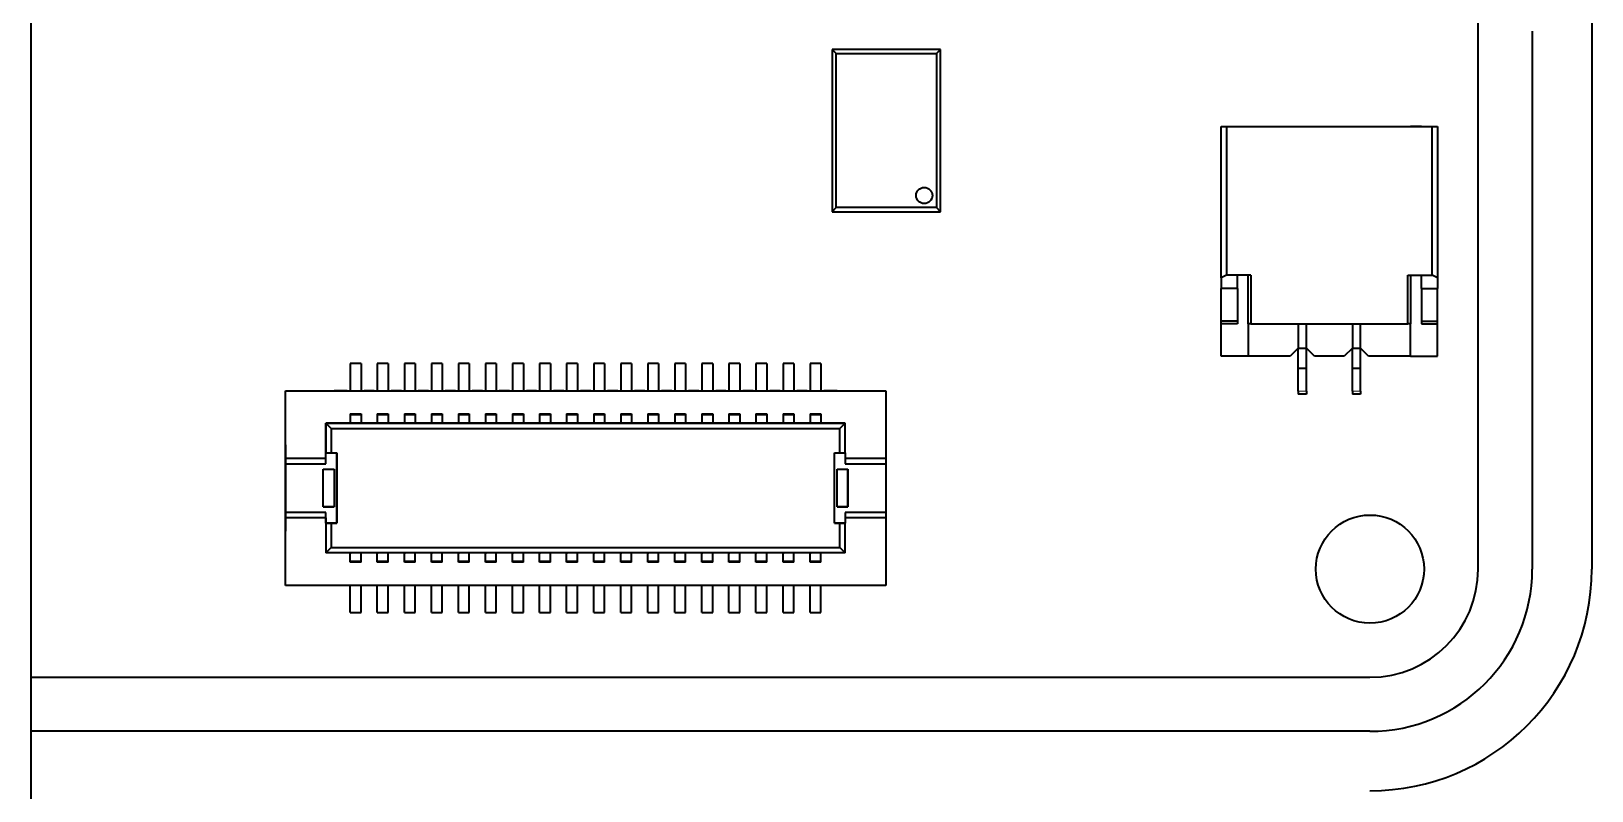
# Model space of a CAD drawing. Extents: x 415 to 970, y 249 to 591.
# Drawn here: x 905.25 to 934.1, y 401.9 to 415.95 of the extents above; entities that cross this region are included whole.
import ezdxf

# ---------------------------------------------------------------- set-up
doc = ezdxf.new("R2010")
doc.units = 0

msp = doc.modelspace()

# ---------------------------------------------------------------- linework, layer by layer
at = {"color": 7, "lineweight": 35}
for p, q in [((905.252, 401.2), (905.252, 439.8)), ((934.1, 435), (934.1, 406)), ((932, 406), (932, 426.1)), ((905.252, 404), (930, 404)), ((930, 403), (905.252, 403))]:
    msp.add_line(p, q, dxfattribs=at)
at = {"color": 7, "lineweight": 35, "ltscale": 0.248709}
msp.add_line((933, 415.948), (933, 406), dxfattribs=at)
at = {"color": 7, "lineweight": 35, "ltscale": 0.075}
for p, q in [((920.06, 415.61), (920.06, 412.61)), ((922.06, 412.61), (922.06, 415.61))]:
    msp.add_line(p, q, dxfattribs=at)
at = {"color": 7, "lineweight": 35, "ltscale": 0.05}
for p, q in [((922.06, 415.61), (920.06, 415.61)), ((920.06, 412.61), (922.06, 412.61))]:
    msp.add_line(p, q, dxfattribs=at)
at = {"color": 7, "lineweight": 35, "ltscale": 0.002652}
for p, q in [((920.135, 415.535), (920.06, 415.61)), ((922.06, 415.61), (921.985, 415.535)), ((920.06, 412.61), (920.135, 412.685)), ((922.06, 412.61), (921.985, 412.685))]:
    msp.add_line(p, q, dxfattribs=at)
at = {"color": 7, "lineweight": 35, "ltscale": 0.07125}
for p, q in [((920.135, 412.685), (920.135, 415.535)), ((921.985, 415.535), (921.985, 412.685))]:
    msp.add_line(p, q, dxfattribs=at)
at = {"color": 7, "lineweight": 35, "ltscale": 0.046249}
for p, q in [((920.135, 415.535), (921.985, 415.535)), ((921.985, 412.685), (920.135, 412.685))]:
    msp.add_line(p, q, dxfattribs=at)
at = {"color": 7, "lineweight": 35, "ltscale": 0.07}
for p, q in [((927.25, 411.388), (927.25, 414.188)), ((931.25, 414.188), (931.25, 411.388))]:
    msp.add_line(p, q, dxfattribs=at)
at = {"color": 7, "lineweight": 35, "ltscale": 0.002499}
for p, q in [((927.25, 414.188), (927.35, 414.188)), ((931.15, 414.188), (931.25, 414.188)), ((909.95, 407.95), (909.95, 408.05)), ((909.95, 407.95), (909.95, 408.05)), ((910.7, 408.15), (910.8, 408.15)), ((910.7, 408.15), (910.8, 408.15)), ((910.7, 407.95), (910.7, 408.05)), ((920.2, 408.15), (920.3, 408.15)), ((920.2, 408.15), (920.3, 408.15)), ((921.05, 408.05), (921.05, 407.95)), ((921.05, 408.05), (921.05, 407.95)), ((909.95, 406.95), (909.95, 407.05)), ((909.95, 406.95), (909.95, 407.05)), ((910.7, 406.95), (910.7, 407.05)), ((921.05, 407.05), (921.05, 406.95)), ((921.05, 407.05), (921.05, 406.95)), ((910.8, 406.85), (910.7, 406.85)), ((910.8, 406.85), (910.7, 406.85)), ((920.3, 406.85), (920.2, 406.85)), ((920.3, 406.85), (920.2, 406.85))]:
    msp.add_line(p, q, dxfattribs=at)
at = {"color": 7, "lineweight": 35, "ltscale": 0.095001}
msp.add_line((927.35, 414.188), (931.15, 414.188), dxfattribs=at)
at = {"color": 7, "lineweight": 35, "ltscale": 0.06875}
for p, q in [((927.35, 414.188), (927.35, 411.438)), ((931.15, 411.438), (931.15, 414.188))]:
    msp.add_line(p, q, dxfattribs=at)
at = {"color": 7, "lineweight": 35, "ltscale": 0.005}
for p, q in [((927.55, 414.188), (927.75, 414.188)), ((930.95, 414.188), (930.75, 414.188)), ((927.25, 411.388), (927.25, 411.188)), ((927.55, 411.438), (927.35, 411.438)), ((930.95, 411.438), (931.15, 411.438)), ((931.25, 411.388), (931.25, 411.188)), ((910.7, 407.95), (910.7, 408.15)), ((910.7, 407.95), (910.7, 408.15)), ((920.3, 408.15), (920.3, 407.95)), ((920.3, 408.15), (920.3, 407.95)), ((910.7, 406.85), (910.7, 407.05)), ((910.7, 406.85), (910.7, 407.05)), ((920.3, 407.05), (920.3, 406.85)), ((920.3, 407.05), (920.3, 406.85)), ((910.7, 406.85), (910.9, 406.85)), ((920.1, 406.85), (920.3, 406.85))]:
    msp.add_line(p, q, dxfattribs=at)
at = {"color": 7, "lineweight": 35, "ltscale": 0.002794}
for p, q in [((927.35, 411.438), (927.25, 411.388)), ((931.25, 411.388), (931.15, 411.438))]:
    msp.add_line(p, q, dxfattribs=at)
at = {"color": 7, "lineweight": 35, "ltscale": 0.00625}
for p, q in [((927.8, 411.438), (927.55, 411.438)), ((927.55, 411.188), (927.55, 411.438)), ((930.7, 411.438), (930.95, 411.438)), ((930.95, 411.188), (930.95, 411.438))]:
    msp.add_line(p, q, dxfattribs=at)
at = {"color": 7, "lineweight": 35, "ltscale": 0.0225}
for p, q in [((927.75, 410.538), (927.75, 411.438)), ((927.8, 411.438), (927.8, 410.538)), ((930.7, 410.538), (930.7, 411.438)), ((930.75, 411.438), (930.75, 410.538))]:
    msp.add_line(p, q, dxfattribs=at)
at = {"color": 7, "lineweight": 35, "ltscale": 0.015}
for p, q in [((927.25, 410.588), (927.25, 411.188)), ((927.55, 411.188), (927.55, 410.588)), ((930.95, 411.188), (930.95, 410.588)), ((931.25, 410.588), (931.25, 411.188)), ((927.25, 409.938), (927.25, 410.538)), ((927.75, 410.538), (927.75, 409.938)), ((930.75, 409.938), (930.75, 410.538)), ((931.25, 409.938), (931.25, 410.538))]:
    msp.add_line(p, q, dxfattribs=at)
at = {"color": 7, "lineweight": 35, "ltscale": 0.0075}
for p, q in [((927.55, 411.188), (927.25, 411.188)), ((930.95, 411.188), (931.25, 411.188)), ((927.55, 410.588), (927.25, 410.588)), ((927.55, 410.538), (927.25, 410.538)), ((930.95, 410.588), (931.25, 410.588)), ((930.95, 410.538), (931.25, 410.538)), ((909.95, 405.7), (909.95, 406))]:
    msp.add_line(p, q, dxfattribs=at)
at = {"color": 7, "lineweight": 35, "ltscale": 0.00125}
for p, q in [((927.25, 410.538), (927.25, 410.588)), ((927.55, 410.588), (927.55, 410.538)), ((927.8, 410.538), (927.75, 410.538)), ((930.75, 410.538), (930.7, 410.538)), ((930.95, 410.588), (930.95, 410.538)), ((931.25, 410.538), (931.25, 410.588)), ((911.15, 409.8), (911.15, 409.75)), ((911.65, 409.8), (911.65, 409.75)), ((912.15, 409.8), (912.15, 409.75)), ((912.65, 409.8), (912.65, 409.75)), ((913.15, 409.8), (913.15, 409.75)), ((913.65, 409.8), (913.65, 409.75)), ((914.15, 409.8), (914.15, 409.75)), ((914.65, 409.8), (914.65, 409.75)), ((915.15, 409.8), (915.15, 409.75)), ((915.65, 409.8), (915.65, 409.75)), ((916.15, 409.8), (916.15, 409.75)), ((916.65, 409.8), (916.65, 409.75)), ((917.15, 409.8), (917.15, 409.75)), ((917.65, 409.8), (917.65, 409.75)), ((918.15, 409.8), (918.15, 409.75)), ((918.65, 409.8), (918.65, 409.75)), ((919.15, 409.8), (919.15, 409.75)), ((919.65, 409.8), (919.65, 409.75)), ((928.675, 409.288), (928.675, 409.238)), ((928.825, 409.288), (928.825, 409.238)), ((929.675, 409.288), (929.675, 409.238)), ((929.825, 409.288), (929.825, 409.238)), ((911.15, 405.2), (911.15, 405.25)), ((911.65, 405.2), (911.65, 405.25)), ((912.15, 405.2), (912.15, 405.25)), ((912.65, 405.2), (912.65, 405.25)), ((913.15, 405.2), (913.15, 405.25)), ((913.65, 405.2), (913.65, 405.25)), ((914.15, 405.2), (914.15, 405.25)), ((914.65, 405.2), (914.65, 405.25)), ((915.15, 405.2), (915.15, 405.25)), ((915.65, 405.2), (915.65, 405.25)), ((916.15, 405.2), (916.15, 405.25)), ((916.65, 405.2), (916.65, 405.25)), ((917.15, 405.2), (917.15, 405.25)), ((917.65, 405.2), (917.65, 405.25)), ((918.15, 405.2), (918.15, 405.25)), ((918.65, 405.2), (918.65, 405.25)), ((919.15, 405.2), (919.15, 405.25)), ((919.65, 405.2), (919.65, 405.25))]:
    msp.add_line(p, q, dxfattribs=at)
at = {"color": 7, "lineweight": 35, "ltscale": 0.072501}
msp.add_line((927.8, 410.538), (930.7, 410.538), dxfattribs=at)
at = {"color": 7, "lineweight": 35, "ltscale": 0.01125}
for p, q in [((928.675, 410.538), (928.675, 410.088)), ((928.675, 410.538), (928.675, 410.088)), ((928.825, 410.088), (928.825, 410.538)), ((928.825, 410.088), (928.825, 410.538)), ((929.675, 410.538), (929.675, 410.088)), ((929.675, 410.538), (929.675, 410.088)), ((929.825, 410.088), (929.825, 410.538)), ((929.825, 410.088), (929.825, 410.538)), ((911.15, 409.75), (911.15, 409.3)), ((911.65, 409.75), (911.65, 409.3)), ((912.15, 409.75), (912.15, 409.3)), ((912.65, 409.75), (912.65, 409.3)), ((913.15, 409.75), (913.15, 409.3)), ((913.65, 409.75), (913.65, 409.3)), ((914.15, 409.75), (914.15, 409.3)), ((914.65, 409.75), (914.65, 409.3)), ((915.15, 409.75), (915.15, 409.3)), ((915.65, 409.75), (915.65, 409.3)), ((916.15, 409.75), (916.15, 409.3)), ((916.65, 409.75), (916.65, 409.3)), ((917.15, 409.75), (917.15, 409.3)), ((917.65, 409.75), (917.65, 409.3)), ((918.15, 409.75), (918.15, 409.3)), ((918.65, 409.75), (918.65, 409.3)), ((919.15, 409.75), (919.15, 409.3)), ((919.65, 409.75), (919.65, 409.3)), ((910.7, 408.7), (911.15, 408.7)), ((910.8, 408.6), (910.8, 408.15)), ((910.8, 408.6), (910.8, 408.15)), ((919.85, 408.7), (920.3, 408.7)), ((920.2, 408.15), (920.2, 408.6)), ((920.2, 408.15), (920.2, 408.6)), ((910.8, 406.85), (910.8, 406.4)), ((910.8, 406.85), (910.8, 406.4)), ((920.2, 406.4), (920.2, 406.85)), ((920.2, 406.4), (920.2, 406.85)), ((911.15, 405.25), (911.15, 405.7)), ((911.65, 405.25), (911.65, 405.7)), ((912.15, 405.25), (912.15, 405.7)), ((912.65, 405.25), (912.65, 405.7)), ((913.15, 405.25), (913.15, 405.7)), ((913.65, 405.25), (913.65, 405.7)), ((914.15, 405.25), (914.15, 405.7)), ((914.65, 405.25), (914.65, 405.7)), ((915.15, 405.25), (915.15, 405.7)), ((915.65, 405.25), (915.65, 405.7)), ((916.15, 405.25), (916.15, 405.7)), ((916.65, 405.25), (916.65, 405.7)), ((917.15, 405.25), (917.15, 405.7)), ((917.65, 405.25), (917.65, 405.7)), ((918.15, 405.25), (918.15, 405.7)), ((918.65, 405.25), (918.65, 405.7)), ((919.15, 405.25), (919.15, 405.7)), ((919.65, 405.25), (919.65, 405.7))]:
    msp.add_line(p, q, dxfattribs=at)
at = {"color": 7, "lineweight": 35, "ltscale": 0.0125}
for p, q in [((927.75, 409.938), (927.25, 409.938)), ((930.75, 409.938), (931.25, 409.938)), ((911.15, 409.8), (911.15, 409.3)), ((911.15, 409.8), (911.15, 409.3)), ((911.35, 409.8), (911.35, 409.3)), ((911.35, 409.8), (911.35, 409.3)), ((911.65, 409.8), (911.65, 409.3)), ((911.65, 409.8), (911.65, 409.3)), ((911.85, 409.8), (911.85, 409.3)), ((911.85, 409.8), (911.85, 409.3)), ((912.15, 409.8), (912.15, 409.3)), ((912.15, 409.8), (912.15, 409.3)), ((912.35, 409.8), (912.35, 409.3)), ((912.35, 409.8), (912.35, 409.3)), ((912.65, 409.8), (912.65, 409.3)), ((912.65, 409.8), (912.65, 409.3)), ((912.85, 409.8), (912.85, 409.3)), ((912.85, 409.8), (912.85, 409.3)), ((913.15, 409.8), (913.15, 409.3)), ((913.15, 409.8), (913.15, 409.3)), ((913.35, 409.8), (913.35, 409.3)), ((913.35, 409.8), (913.35, 409.3)), ((913.65, 409.8), (913.65, 409.3)), ((913.65, 409.8), (913.65, 409.3)), ((913.85, 409.8), (913.85, 409.3)), ((913.85, 409.8), (913.85, 409.3)), ((914.15, 409.8), (914.15, 409.3)), ((914.15, 409.8), (914.15, 409.3)), ((914.35, 409.8), (914.35, 409.3)), ((914.35, 409.8), (914.35, 409.3)), ((914.65, 409.8), (914.65, 409.3)), ((914.65, 409.8), (914.65, 409.3)), ((914.85, 409.8), (914.85, 409.3)), ((914.85, 409.8), (914.85, 409.3)), ((915.15, 409.8), (915.15, 409.3)), ((915.15, 409.8), (915.15, 409.3)), ((915.35, 409.8), (915.35, 409.3)), ((915.35, 409.8), (915.35, 409.3)), ((915.65, 409.8), (915.65, 409.3)), ((915.65, 409.8), (915.65, 409.3)), ((915.85, 409.8), (915.85, 409.3)), ((915.85, 409.8), (915.85, 409.3)), ((916.15, 409.8), (916.15, 409.3)), ((916.15, 409.8), (916.15, 409.3)), ((916.35, 409.8), (916.35, 409.3)), ((916.35, 409.8), (916.35, 409.3)), ((916.65, 409.8), (916.65, 409.3)), ((916.65, 409.8), (916.65, 409.3)), ((916.85, 409.8), (916.85, 409.3)), ((916.85, 409.8), (916.85, 409.3)), ((917.15, 409.8), (917.15, 409.3)), ((917.15, 409.8), (917.15, 409.3)), ((917.35, 409.8), (917.35, 409.3)), ((917.35, 409.8), (917.35, 409.3)), ((917.65, 409.8), (917.65, 409.3)), ((917.65, 409.8), (917.65, 409.3)), ((917.85, 409.8), (917.85, 409.3)), ((917.85, 409.8), (917.85, 409.3)), ((918.15, 409.8), (918.15, 409.3)), ((918.15, 409.8), (918.15, 409.3)), ((918.35, 409.8), (918.35, 409.3)), ((918.35, 409.8), (918.35, 409.3)), ((918.65, 409.8), (918.65, 409.3)), ((918.65, 409.8), (918.65, 409.3)), ((918.85, 409.8), (918.85, 409.3)), ((918.85, 409.8), (918.85, 409.3)), ((919.15, 409.8), (919.15, 409.3)), ((919.15, 409.8), (919.15, 409.3)), ((919.35, 409.8), (919.35, 409.3)), ((919.35, 409.8), (919.35, 409.3)), ((919.65, 409.8), (919.65, 409.3)), ((919.65, 409.8), (919.65, 409.3)), ((919.85, 409.8), (919.85, 409.3)), ((919.85, 409.8), (919.85, 409.3)), ((911.15, 405.2), (911.15, 405.7)), ((911.15, 405.2), (911.15, 405.7)), ((911.35, 405.2), (911.35, 405.7)), ((911.35, 405.2), (911.35, 405.7)), ((911.65, 405.2), (911.65, 405.7)), ((911.65, 405.2), (911.65, 405.7)), ((911.85, 405.2), (911.85, 405.7)), ((911.85, 405.2), (911.85, 405.7)), ((912.15, 405.2), (912.15, 405.7)), ((912.15, 405.2), (912.15, 405.7)), ((912.35, 405.2), (912.35, 405.7)), ((912.35, 405.2), (912.35, 405.7)), ((912.65, 405.2), (912.65, 405.7)), ((912.65, 405.2), (912.65, 405.7)), ((912.85, 405.2), (912.85, 405.7)), ((912.85, 405.2), (912.85, 405.7)), ((913.15, 405.2), (913.15, 405.7)), ((913.15, 405.2), (913.15, 405.7)), ((913.35, 405.2), (913.35, 405.7)), ((913.35, 405.2), (913.35, 405.7)), ((913.65, 405.2), (913.65, 405.7)), ((913.65, 405.2), (913.65, 405.7)), ((913.85, 405.2), (913.85, 405.7)), ((913.85, 405.2), (913.85, 405.7)), ((914.15, 405.2), (914.15, 405.7)), ((914.15, 405.2), (914.15, 405.7)), ((914.35, 405.2), (914.35, 405.7)), ((914.35, 405.2), (914.35, 405.7)), ((914.65, 405.2), (914.65, 405.7)), ((914.65, 405.2), (914.65, 405.7)), ((914.85, 405.2), (914.85, 405.7)), ((914.85, 405.2), (914.85, 405.7)), ((915.15, 405.2), (915.15, 405.7)), ((915.15, 405.2), (915.15, 405.7)), ((915.35, 405.2), (915.35, 405.7)), ((915.35, 405.2), (915.35, 405.7)), ((915.65, 405.2), (915.65, 405.7)), ((915.65, 405.2), (915.65, 405.7)), ((915.85, 405.2), (915.85, 405.7)), ((915.85, 405.2), (915.85, 405.7)), ((916.15, 405.2), (916.15, 405.7)), ((916.15, 405.2), (916.15, 405.7)), ((916.35, 405.2), (916.35, 405.7)), ((916.35, 405.2), (916.35, 405.7)), ((916.65, 405.2), (916.65, 405.7)), ((916.65, 405.2), (916.65, 405.7)), ((916.85, 405.2), (916.85, 405.7)), ((916.85, 405.2), (916.85, 405.7)), ((917.15, 405.2), (917.15, 405.7)), ((917.15, 405.2), (917.15, 405.7)), ((917.35, 405.2), (917.35, 405.7)), ((917.35, 405.2), (917.35, 405.7)), ((917.65, 405.2), (917.65, 405.7)), ((917.65, 405.2), (917.65, 405.7)), ((917.85, 405.2), (917.85, 405.7)), ((917.85, 405.2), (917.85, 405.7)), ((918.15, 405.2), (918.15, 405.7)), ((918.15, 405.2), (918.15, 405.7)), ((918.35, 405.2), (918.35, 405.7)), ((918.35, 405.2), (918.35, 405.7)), ((918.65, 405.2), (918.65, 405.7)), ((918.65, 405.2), (918.65, 405.7)), ((918.85, 405.2), (918.85, 405.7)), ((918.85, 405.2), (918.85, 405.7)), ((919.15, 405.2), (919.15, 405.7)), ((919.15, 405.2), (919.15, 405.7)), ((919.35, 405.2), (919.35, 405.7)), ((919.35, 405.2), (919.35, 405.7)), ((919.65, 405.2), (919.65, 405.7)), ((919.65, 405.2), (919.65, 405.7)), ((919.85, 405.2), (919.85, 405.7)), ((919.85, 405.2), (919.85, 405.7))]:
    msp.add_line(p, q, dxfattribs=at)
at = {"color": 7, "lineweight": 35, "ltscale": 0.019376}
for p, q in [((928.525, 409.938), (927.75, 409.938)), ((930.75, 409.938), (929.975, 409.938))]:
    msp.add_line(p, q, dxfattribs=at)
at = {"color": 7, "lineweight": 35, "ltscale": 0.005303}
for p, q in [((928.675, 410.088), (928.525, 409.938)), ((928.975, 409.938), (928.825, 410.088)), ((929.675, 410.088), (929.525, 409.938)), ((929.975, 409.938), (929.825, 410.088))]:
    msp.add_line(p, q, dxfattribs=at)
at = {"color": 7, "lineweight": 35, "ltscale": 0.009357}
for p, q in [((928.675, 409.713), (928.675, 410.088)), ((928.825, 409.713), (928.825, 410.088)), ((929.675, 409.713), (929.675, 410.088)), ((929.825, 409.713), (929.825, 410.088))]:
    msp.add_line(p, q, dxfattribs=at)
at = {"color": 7, "lineweight": 35, "ltscale": 0.003751}
for p, q in [((928.675, 410.088), (928.825, 410.088)), ((929.675, 410.088), (929.825, 410.088)), ((928.825, 409.713), (928.675, 409.713)), ((929.825, 409.713), (929.675, 409.713)), ((928.825, 409.238), (928.675, 409.238)), ((929.825, 409.238), (929.675, 409.238))]:
    msp.add_line(p, q, dxfattribs=at)
at = {"color": 7, "lineweight": 35, "ltscale": 0.013751}
msp.add_line((929.525, 409.938), (928.975, 409.938), dxfattribs=at)
at = {"color": 7, "lineweight": 35, "ltscale": 0.004999}
for p, q in [((911.35, 409.8), (911.15, 409.8)), ((911.35, 409.8), (911.15, 409.8)), ((911.35, 409.8), (911.15, 409.8)), ((911.85, 409.8), (911.65, 409.8)), ((911.85, 409.8), (911.65, 409.8)), ((911.85, 409.8), (911.65, 409.8)), ((912.35, 409.8), (912.15, 409.8)), ((912.35, 409.8), (912.15, 409.8)), ((912.35, 409.8), (912.15, 409.8)), ((912.85, 409.8), (912.65, 409.8)), ((912.85, 409.8), (912.65, 409.8)), ((912.85, 409.8), (912.65, 409.8)), ((913.35, 409.8), (913.15, 409.8)), ((913.35, 409.8), (913.15, 409.8)), ((913.35, 409.8), (913.15, 409.8)), ((913.85, 409.8), (913.65, 409.8)), ((913.85, 409.8), (913.65, 409.8)), ((913.85, 409.8), (913.65, 409.8)), ((914.35, 409.8), (914.15, 409.8)), ((914.35, 409.8), (914.15, 409.8)), ((914.35, 409.8), (914.15, 409.8)), ((914.85, 409.8), (914.65, 409.8)), ((914.85, 409.8), (914.65, 409.8)), ((914.85, 409.8), (914.65, 409.8)), ((915.35, 409.8), (915.15, 409.8)), ((915.35, 409.8), (915.15, 409.8)), ((915.35, 409.8), (915.15, 409.8)), ((915.85, 409.8), (915.65, 409.8)), ((915.85, 409.8), (915.65, 409.8)), ((915.85, 409.8), (915.65, 409.8)), ((916.35, 409.8), (916.15, 409.8)), ((916.35, 409.8), (916.15, 409.8)), ((916.35, 409.8), (916.15, 409.8)), ((916.85, 409.8), (916.65, 409.8)), ((916.85, 409.8), (916.65, 409.8)), ((916.85, 409.8), (916.65, 409.8)), ((917.35, 409.8), (917.15, 409.8)), ((917.35, 409.8), (917.15, 409.8)), ((917.35, 409.8), (917.15, 409.8)), ((917.85, 409.8), (917.65, 409.8)), ((917.85, 409.8), (917.65, 409.8)), ((917.85, 409.8), (917.65, 409.8)), ((918.35, 409.8), (918.15, 409.8)), ((918.35, 409.8), (918.15, 409.8)), ((918.35, 409.8), (918.15, 409.8)), ((918.85, 409.8), (918.65, 409.8)), ((918.85, 409.8), (918.65, 409.8)), ((918.85, 409.8), (918.65, 409.8)), ((919.35, 409.8), (919.15, 409.8)), ((919.35, 409.8), (919.15, 409.8)), ((919.35, 409.8), (919.15, 409.8)), ((919.85, 409.8), (919.65, 409.8)), ((919.85, 409.8), (919.65, 409.8)), ((919.85, 409.8), (919.65, 409.8)), ((911.15, 409.3), (911.35, 409.3)), ((911.65, 409.3), (911.85, 409.3)), ((912.15, 409.3), (912.35, 409.3)), ((912.65, 409.3), (912.85, 409.3)), ((913.15, 409.3), (913.35, 409.3)), ((913.65, 409.3), (913.85, 409.3)), ((914.15, 409.3), (914.35, 409.3)), ((914.65, 409.3), (914.85, 409.3)), ((915.15, 409.3), (915.35, 409.3)), ((915.65, 409.3), (915.85, 409.3)), ((916.15, 409.3), (916.35, 409.3)), ((916.65, 409.3), (916.85, 409.3)), ((917.15, 409.3), (917.35, 409.3)), ((917.65, 409.3), (917.85, 409.3)), ((918.15, 409.3), (918.35, 409.3)), ((918.65, 409.3), (918.85, 409.3)), ((919.15, 409.3), (919.35, 409.3)), ((919.65, 409.3), (919.85, 409.3)), ((911.15, 408.87), (911.35, 408.87)), ((911.35, 408.851), (911.15, 408.851)), ((911.35, 408.851), (911.15, 408.851)), ((911.65, 408.87), (911.85, 408.87)), ((911.85, 408.851), (911.65, 408.851)), ((911.85, 408.851), (911.65, 408.851)), ((912.15, 408.87), (912.35, 408.87)), ((912.35, 408.851), (912.15, 408.851)), ((912.35, 408.851), (912.15, 408.851)), ((912.65, 408.87), (912.85, 408.87)), ((912.85, 408.851), (912.65, 408.851)), ((912.85, 408.851), (912.65, 408.851)), ((913.15, 408.87), (913.35, 408.87)), ((913.35, 408.851), (913.15, 408.851)), ((913.35, 408.851), (913.15, 408.851)), ((913.65, 408.87), (913.85, 408.87)), ((913.85, 408.851), (913.65, 408.851)), ((913.85, 408.851), (913.65, 408.851)), ((914.15, 408.87), (914.35, 408.87)), ((914.35, 408.851), (914.15, 408.851)), ((914.35, 408.851), (914.15, 408.851)), ((914.65, 408.87), (914.85, 408.87)), ((914.85, 408.851), (914.65, 408.851)), ((914.85, 408.851), (914.65, 408.851)), ((915.15, 408.87), (915.35, 408.87)), ((915.35, 408.851), (915.15, 408.851)), ((915.35, 408.851), (915.15, 408.851)), ((915.65, 408.87), (915.85, 408.87)), ((915.85, 408.851), (915.65, 408.851)), ((915.85, 408.851), (915.65, 408.851)), ((916.15, 408.87), (916.35, 408.87)), ((916.35, 408.851), (916.15, 408.851)), ((916.35, 408.851), (916.15, 408.851)), ((916.65, 408.87), (916.85, 408.87)), ((916.85, 408.851), (916.65, 408.851)), ((916.85, 408.851), (916.65, 408.851)), ((917.15, 408.87), (917.35, 408.87)), ((917.35, 408.851), (917.15, 408.851)), ((917.35, 408.851), (917.15, 408.851)), ((917.65, 408.87), (917.85, 408.87)), ((917.85, 408.851), (917.65, 408.851)), ((917.85, 408.851), (917.65, 408.851)), ((918.15, 408.87), (918.35, 408.87)), ((918.35, 408.851), (918.15, 408.851)), ((918.35, 408.851), (918.15, 408.851)), ((918.65, 408.87), (918.85, 408.87)), ((918.85, 408.851), (918.65, 408.851)), ((918.85, 408.851), (918.65, 408.851)), ((919.15, 408.87), (919.35, 408.87)), ((919.35, 408.851), (919.15, 408.851)), ((919.35, 408.851), (919.15, 408.851)), ((919.65, 408.87), (919.85, 408.87)), ((919.85, 408.851), (919.65, 408.851)), ((919.85, 408.851), (919.65, 408.851)), ((911.15, 408.7), (911.35, 408.7)), ((911.65, 408.7), (911.85, 408.7)), ((912.15, 408.7), (912.35, 408.7)), ((912.65, 408.7), (912.85, 408.7)), ((913.15, 408.7), (913.35, 408.7)), ((913.65, 408.7), (913.85, 408.7)), ((914.15, 408.7), (914.35, 408.7)), ((914.65, 408.7), (914.85, 408.7)), ((915.15, 408.7), (915.35, 408.7)), ((915.65, 408.7), (915.85, 408.7)), ((916.15, 408.7), (916.35, 408.7)), ((916.65, 408.7), (916.85, 408.7)), ((917.15, 408.7), (917.35, 408.7)), ((917.65, 408.7), (917.85, 408.7)), ((918.15, 408.7), (918.35, 408.7)), ((918.65, 408.7), (918.85, 408.7)), ((919.15, 408.7), (919.35, 408.7)), ((919.65, 408.7), (919.85, 408.7)), ((910.65, 407.85), (910.85, 407.85)), ((910.65, 407.85), (910.85, 407.85)), ((920.15, 407.85), (920.35, 407.85)), ((920.15, 407.85), (920.35, 407.85)), ((910.85, 407.15), (910.65, 407.15)), ((910.65, 407.15), (910.85, 407.15)), ((910.85, 407.15), (910.65, 407.15)), ((920.15, 407.15), (920.35, 407.15)), ((920.35, 407.15), (920.15, 407.15)), ((920.35, 407.15), (920.15, 407.15)), ((911.15, 406.149), (911.35, 406.149)), ((911.15, 406.149), (911.35, 406.149)), ((911.35, 406.13), (911.15, 406.13)), ((911.65, 406.149), (911.85, 406.149)), ((911.65, 406.149), (911.85, 406.149)), ((911.85, 406.13), (911.65, 406.13)), ((912.15, 406.149), (912.35, 406.149)), ((912.15, 406.149), (912.35, 406.149)), ((912.35, 406.13), (912.15, 406.13)), ((912.65, 406.149), (912.85, 406.149)), ((912.65, 406.149), (912.85, 406.149)), ((912.85, 406.13), (912.65, 406.13)), ((913.15, 406.149), (913.35, 406.149)), ((913.15, 406.149), (913.35, 406.149)), ((913.35, 406.13), (913.15, 406.13)), ((913.65, 406.149), (913.85, 406.149)), ((913.65, 406.149), (913.85, 406.149)), ((913.85, 406.13), (913.65, 406.13)), ((914.15, 406.149), (914.35, 406.149)), ((914.15, 406.149), (914.35, 406.149)), ((914.35, 406.13), (914.15, 406.13)), ((914.65, 406.149), (914.85, 406.149)), ((914.65, 406.149), (914.85, 406.149)), ((914.85, 406.13), (914.65, 406.13)), ((915.15, 406.149), (915.35, 406.149)), ((915.15, 406.149), (915.35, 406.149)), ((915.35, 406.13), (915.15, 406.13)), ((915.65, 406.149), (915.85, 406.149)), ((915.65, 406.149), (915.85, 406.149)), ((915.85, 406.13), (915.65, 406.13)), ((916.15, 406.149), (916.35, 406.149)), ((916.15, 406.149), (916.35, 406.149)), ((916.35, 406.13), (916.15, 406.13)), ((916.65, 406.149), (916.85, 406.149)), ((916.65, 406.149), (916.85, 406.149)), ((916.85, 406.13), (916.65, 406.13)), ((917.15, 406.149), (917.35, 406.149)), ((917.15, 406.149), (917.35, 406.149)), ((917.35, 406.13), (917.15, 406.13)), ((917.65, 406.149), (917.85, 406.149)), ((917.65, 406.149), (917.85, 406.149)), ((917.85, 406.13), (917.65, 406.13)), ((918.15, 406.149), (918.35, 406.149)), ((918.15, 406.149), (918.35, 406.149)), ((918.35, 406.13), (918.15, 406.13)), ((918.65, 406.149), (918.85, 406.149)), ((918.65, 406.149), (918.85, 406.149)), ((918.85, 406.13), (918.65, 406.13)), ((919.15, 406.149), (919.35, 406.149)), ((919.15, 406.149), (919.35, 406.149)), ((919.35, 406.13), (919.15, 406.13)), ((919.65, 406.149), (919.85, 406.149)), ((919.65, 406.149), (919.85, 406.149)), ((919.85, 406.13), (919.65, 406.13)), ((911.15, 405.2), (911.35, 405.2)), ((911.15, 405.2), (911.35, 405.2)), ((911.65, 405.2), (911.85, 405.2)), ((911.65, 405.2), (911.85, 405.2)), ((912.15, 405.2), (912.35, 405.2)), ((912.15, 405.2), (912.35, 405.2)), ((912.65, 405.2), (912.85, 405.2)), ((912.65, 405.2), (912.85, 405.2)), ((913.15, 405.2), (913.35, 405.2)), ((913.15, 405.2), (913.35, 405.2)), ((913.65, 405.2), (913.85, 405.2)), ((913.65, 405.2), (913.85, 405.2)), ((914.15, 405.2), (914.35, 405.2)), ((914.15, 405.2), (914.35, 405.2)), ((914.65, 405.2), (914.85, 405.2)), ((914.65, 405.2), (914.85, 405.2)), ((915.15, 405.2), (915.35, 405.2)), ((915.15, 405.2), (915.35, 405.2)), ((915.65, 405.2), (915.85, 405.2)), ((915.65, 405.2), (915.85, 405.2)), ((916.15, 405.2), (916.35, 405.2)), ((916.15, 405.2), (916.35, 405.2)), ((916.65, 405.2), (916.85, 405.2)), ((916.65, 405.2), (916.85, 405.2)), ((917.15, 405.2), (917.35, 405.2)), ((917.15, 405.2), (917.35, 405.2)), ((917.65, 405.2), (917.85, 405.2)), ((917.65, 405.2), (917.85, 405.2)), ((918.15, 405.2), (918.35, 405.2)), ((918.15, 405.2), (918.35, 405.2)), ((918.65, 405.2), (918.85, 405.2)), ((918.65, 405.2), (918.85, 405.2)), ((919.15, 405.2), (919.35, 405.2)), ((919.15, 405.2), (919.35, 405.2)), ((919.65, 405.2), (919.85, 405.2)), ((919.65, 405.2), (919.85, 405.2))]:
    msp.add_line(p, q, dxfattribs=at)
at = {"color": 7, "lineweight": 35, "ltscale": 0.010643}
for p, q in [((928.675, 409.288), (928.675, 409.713)), ((928.825, 409.288), (928.825, 409.713)), ((929.675, 409.288), (929.675, 409.713)), ((929.825, 409.288), (929.825, 409.713))]:
    msp.add_line(p, q, dxfattribs=at)
at = {"color": 7, "lineweight": 35, "ltscale": 0.03125}
for p, q in [((909.95, 408.05), (909.95, 409.3)), ((909.95, 408.05), (909.95, 409.3)), ((921.05, 409.3), (921.05, 408.05)), ((921.05, 409.3), (921.05, 408.05)), ((909.95, 405.7), (909.95, 406.95)), ((909.95, 405.7), (909.95, 406.95)), ((921.05, 406.95), (921.05, 405.7)), ((921.05, 406.95), (921.05, 405.7))]:
    msp.add_line(p, q, dxfattribs=at)
at = {"color": 7, "lineweight": 35, "ltscale": 0.277499}
for p, q in [((909.95, 409.3), (921.05, 409.3)), ((909.95, 409.3), (921.05, 409.3)), ((921.05, 405.7), (909.95, 405.7)), ((921.05, 405.7), (909.95, 405.7))]:
    msp.add_line(p, q, dxfattribs=at)
at = {"color": 7, "lineweight": 35, "ltscale": 0.022499}
for p, q in [((909.95, 409.3), (910.85, 409.3)), ((920.15, 409.3), (921.05, 409.3))]:
    msp.add_line(p, q, dxfattribs=at)
at = {"color": 7, "lineweight": 35, "ltscale": 0.025}
msp.add_line((909.95, 408.3), (909.95, 409.3), dxfattribs=at)
at = {"color": 7, "lineweight": 35, "ltscale": 0.006125}
for p, q in [((911.095, 409.3), (910.85, 409.3)), ((920.15, 409.3), (919.905, 409.3))]:
    msp.add_line(p, q, dxfattribs=at)
at = {"color": 7, "lineweight": 35, "ltscale": 0.000875854}
for p, q in [((911.095, 409.3), (911.13, 409.3)), ((911.37, 409.3), (911.405, 409.3)), ((911.595, 409.3), (911.63, 409.3)), ((911.87, 409.3), (911.905, 409.3)), ((912.095, 409.3), (912.13, 409.3)), ((912.37, 409.3), (912.405, 409.3)), ((912.595, 409.3), (912.63, 409.3)), ((912.87, 409.3), (912.905, 409.3)), ((913.095, 409.3), (913.13, 409.3)), ((913.37, 409.3), (913.405, 409.3)), ((913.595, 409.3), (913.63, 409.3)), ((913.87, 409.3), (913.905, 409.3)), ((914.095, 409.3), (914.13, 409.3)), ((914.37, 409.3), (914.405, 409.3)), ((914.595, 409.3), (914.63, 409.3)), ((914.87, 409.3), (914.905, 409.3)), ((915.095, 409.3), (915.13, 409.3)), ((915.37, 409.3), (915.405, 409.3)), ((915.595, 409.3), (915.63, 409.3)), ((915.87, 409.3), (915.905, 409.3)), ((916.095, 409.3), (916.13, 409.3)), ((916.37, 409.3), (916.405, 409.3)), ((916.595, 409.3), (916.63, 409.3)), ((916.87, 409.3), (916.905, 409.3)), ((917.095, 409.3), (917.13, 409.3)), ((917.37, 409.3), (917.405, 409.3)), ((917.595, 409.3), (917.63, 409.3)), ((917.87, 409.3), (917.905, 409.3)), ((918.095, 409.3), (918.13, 409.3)), ((918.37, 409.3), (918.405, 409.3)), ((918.595, 409.3), (918.63, 409.3)), ((918.87, 409.3), (918.905, 409.3)), ((919.095, 409.3), (919.13, 409.3)), ((919.37, 409.3), (919.405, 409.3)), ((919.595, 409.3), (919.63, 409.3)), ((919.87, 409.3), (919.905, 409.3))]:
    msp.add_line(p, q, dxfattribs=at)
at = {"color": 7, "lineweight": 35, "ltscale": 0.000500488}
for p, q in [((911.13, 409.3), (911.15, 409.3)), ((911.35, 409.3), (911.37, 409.3)), ((911.63, 409.3), (911.65, 409.3)), ((911.85, 409.3), (911.87, 409.3)), ((912.13, 409.3), (912.15, 409.3)), ((912.35, 409.3), (912.37, 409.3)), ((912.63, 409.3), (912.65, 409.3)), ((912.85, 409.3), (912.87, 409.3)), ((913.13, 409.3), (913.15, 409.3)), ((913.35, 409.3), (913.37, 409.3)), ((913.63, 409.3), (913.65, 409.3)), ((913.85, 409.3), (913.87, 409.3)), ((914.13, 409.3), (914.15, 409.3)), ((914.35, 409.3), (914.37, 409.3)), ((914.63, 409.3), (914.65, 409.3)), ((914.85, 409.3), (914.87, 409.3)), ((915.13, 409.3), (915.15, 409.3)), ((915.35, 409.3), (915.37, 409.3)), ((915.63, 409.3), (915.65, 409.3)), ((915.85, 409.3), (915.87, 409.3)), ((916.13, 409.3), (916.15, 409.3)), ((916.35, 409.3), (916.37, 409.3)), ((916.63, 409.3), (916.65, 409.3)), ((916.85, 409.3), (916.87, 409.3)), ((917.13, 409.3), (917.15, 409.3)), ((917.35, 409.3), (917.37, 409.3)), ((917.63, 409.3), (917.65, 409.3)), ((917.85, 409.3), (917.87, 409.3)), ((918.13, 409.3), (918.15, 409.3)), ((918.35, 409.3), (918.37, 409.3)), ((918.63, 409.3), (918.65, 409.3)), ((918.85, 409.3), (918.87, 409.3)), ((919.13, 409.3), (919.15, 409.3)), ((919.35, 409.3), (919.37, 409.3)), ((919.63, 409.3), (919.65, 409.3)), ((919.85, 409.3), (919.87, 409.3))]:
    msp.add_line(p, q, dxfattribs=at)
at = {"color": 7, "lineweight": 35, "ltscale": 0.004749}
for p, q in [((911.595, 409.3), (911.405, 409.3)), ((912.095, 409.3), (911.905, 409.3)), ((912.595, 409.3), (912.405, 409.3)), ((913.095, 409.3), (912.905, 409.3)), ((913.595, 409.3), (913.405, 409.3)), ((914.095, 409.3), (913.905, 409.3)), ((914.595, 409.3), (914.405, 409.3)), ((915.095, 409.3), (914.905, 409.3)), ((915.595, 409.3), (915.405, 409.3)), ((916.095, 409.3), (915.905, 409.3)), ((916.595, 409.3), (916.405, 409.3)), ((917.095, 409.3), (916.905, 409.3)), ((917.595, 409.3), (917.405, 409.3)), ((918.095, 409.3), (917.905, 409.3)), ((918.595, 409.3), (918.405, 409.3)), ((919.095, 409.3), (918.905, 409.3)), ((919.595, 409.3), (919.405, 409.3))]:
    msp.add_line(p, q, dxfattribs=at)
at = {"color": 7, "lineweight": 13, "ltscale": 0.003751}
for p, q in [((928.825, 409.288), (928.675, 409.288)), ((929.825, 409.288), (929.675, 409.288))]:
    msp.add_line(p, q, dxfattribs=at)
at = {"color": 7, "lineweight": 35, "ltscale": 0.000473022}
for p, q in [((911.15, 408.87), (911.15, 408.851)), ((911.15, 408.87), (911.15, 408.851)), ((911.35, 408.87), (911.35, 408.851)), ((911.65, 408.87), (911.65, 408.851)), ((911.65, 408.87), (911.65, 408.851)), ((911.85, 408.87), (911.85, 408.851)), ((912.15, 408.87), (912.15, 408.851)), ((912.15, 408.87), (912.15, 408.851)), ((912.35, 408.87), (912.35, 408.851)), ((912.65, 408.87), (912.65, 408.851)), ((912.65, 408.87), (912.65, 408.851)), ((912.85, 408.87), (912.85, 408.851)), ((913.15, 408.87), (913.15, 408.851)), ((913.15, 408.87), (913.15, 408.851)), ((913.35, 408.87), (913.35, 408.851)), ((913.65, 408.87), (913.65, 408.851)), ((913.65, 408.87), (913.65, 408.851)), ((913.85, 408.87), (913.85, 408.851)), ((914.15, 408.87), (914.15, 408.851)), ((914.15, 408.87), (914.15, 408.851)), ((914.35, 408.87), (914.35, 408.851)), ((914.65, 408.87), (914.65, 408.851)), ((914.65, 408.87), (914.65, 408.851)), ((914.85, 408.87), (914.85, 408.851)), ((915.15, 408.87), (915.15, 408.851)), ((915.15, 408.87), (915.15, 408.851)), ((915.35, 408.87), (915.35, 408.851)), ((915.65, 408.87), (915.65, 408.851)), ((915.65, 408.87), (915.65, 408.851)), ((915.85, 408.87), (915.85, 408.851)), ((916.15, 408.87), (916.15, 408.851)), ((916.15, 408.87), (916.15, 408.851)), ((916.35, 408.87), (916.35, 408.851)), ((916.65, 408.87), (916.65, 408.851)), ((916.65, 408.87), (916.65, 408.851)), ((916.85, 408.87), (916.85, 408.851)), ((917.15, 408.87), (917.15, 408.851)), ((917.15, 408.87), (917.15, 408.851)), ((917.35, 408.87), (917.35, 408.851)), ((917.65, 408.87), (917.65, 408.851)), ((917.65, 408.87), (917.65, 408.851)), ((917.85, 408.87), (917.85, 408.851)), ((918.15, 408.87), (918.15, 408.851)), ((918.15, 408.87), (918.15, 408.851)), ((918.35, 408.87), (918.35, 408.851)), ((918.65, 408.87), (918.65, 408.851)), ((918.65, 408.87), (918.65, 408.851)), ((918.85, 408.87), (918.85, 408.851)), ((919.15, 408.87), (919.15, 408.851)), ((919.15, 408.87), (919.15, 408.851)), ((919.35, 408.87), (919.35, 408.851)), ((919.65, 408.87), (919.65, 408.851)), ((919.65, 408.87), (919.65, 408.851)), ((919.85, 408.87), (919.85, 408.851)), ((911.15, 406.13), (911.15, 406.149)), ((911.35, 406.13), (911.35, 406.149)), ((911.35, 406.13), (911.35, 406.149)), ((911.65, 406.13), (911.65, 406.149)), ((911.85, 406.13), (911.85, 406.149)), ((911.85, 406.13), (911.85, 406.149)), ((912.15, 406.13), (912.15, 406.149)), ((912.35, 406.13), (912.35, 406.149)), ((912.35, 406.13), (912.35, 406.149)), ((912.65, 406.13), (912.65, 406.149)), ((912.85, 406.13), (912.85, 406.149)), ((912.85, 406.13), (912.85, 406.149)), ((913.15, 406.13), (913.15, 406.149)), ((913.35, 406.13), (913.35, 406.149)), ((913.35, 406.13), (913.35, 406.149)), ((913.65, 406.13), (913.65, 406.149)), ((913.85, 406.13), (913.85, 406.149)), ((913.85, 406.13), (913.85, 406.149)), ((914.15, 406.13), (914.15, 406.149)), ((914.35, 406.13), (914.35, 406.149)), ((914.35, 406.13), (914.35, 406.149)), ((914.65, 406.13), (914.65, 406.149)), ((914.85, 406.13), (914.85, 406.149)), ((914.85, 406.13), (914.85, 406.149)), ((915.15, 406.13), (915.15, 406.149)), ((915.35, 406.13), (915.35, 406.149)), ((915.35, 406.13), (915.35, 406.149)), ((915.65, 406.13), (915.65, 406.149)), ((915.85, 406.13), (915.85, 406.149)), ((915.85, 406.13), (915.85, 406.149)), ((916.15, 406.13), (916.15, 406.149)), ((916.35, 406.13), (916.35, 406.149)), ((916.35, 406.13), (916.35, 406.149)), ((916.65, 406.13), (916.65, 406.149)), ((916.85, 406.13), (916.85, 406.149)), ((916.85, 406.13), (916.85, 406.149)), ((917.15, 406.13), (917.15, 406.149)), ((917.35, 406.13), (917.35, 406.149)), ((917.35, 406.13), (917.35, 406.149)), ((917.65, 406.13), (917.65, 406.149)), ((917.85, 406.13), (917.85, 406.149)), ((917.85, 406.13), (917.85, 406.149)), ((918.15, 406.13), (918.15, 406.149)), ((918.35, 406.13), (918.35, 406.149)), ((918.35, 406.13), (918.35, 406.149)), ((918.65, 406.13), (918.65, 406.149)), ((918.85, 406.13), (918.85, 406.149)), ((918.85, 406.13), (918.85, 406.149)), ((919.15, 406.13), (919.15, 406.149)), ((919.35, 406.13), (919.35, 406.149)), ((919.35, 406.13), (919.35, 406.149)), ((919.65, 406.13), (919.65, 406.149)), ((919.85, 406.13), (919.85, 406.149)), ((919.85, 406.13), (919.85, 406.149))]:
    msp.add_line(p, q, dxfattribs=at)
at = {"color": 7, "lineweight": 35, "ltscale": 0.003839}
for p, q in [((911.15, 408.87), (911.15, 408.716)), ((911.65, 408.87), (911.65, 408.716)), ((912.15, 408.87), (912.15, 408.716)), ((912.65, 408.87), (912.65, 408.716)), ((913.15, 408.87), (913.15, 408.716)), ((913.65, 408.87), (913.65, 408.716)), ((914.15, 408.87), (914.15, 408.716)), ((914.65, 408.87), (914.65, 408.716)), ((915.15, 408.87), (915.15, 408.716)), ((915.65, 408.87), (915.65, 408.716)), ((916.15, 408.87), (916.15, 408.716)), ((916.65, 408.87), (916.65, 408.716)), ((917.15, 408.87), (917.15, 408.716)), ((917.65, 408.87), (917.65, 408.716)), ((918.15, 408.87), (918.15, 408.716)), ((918.65, 408.87), (918.65, 408.716)), ((919.15, 408.87), (919.15, 408.716)), ((919.65, 408.87), (919.65, 408.716)), ((911.15, 406.13), (911.15, 406.284)), ((911.65, 406.13), (911.65, 406.284)), ((912.15, 406.13), (912.15, 406.284)), ((912.65, 406.13), (912.65, 406.284)), ((913.15, 406.13), (913.15, 406.284)), ((913.65, 406.13), (913.65, 406.284)), ((914.15, 406.13), (914.15, 406.284)), ((914.65, 406.13), (914.65, 406.284)), ((915.15, 406.13), (915.15, 406.284)), ((915.65, 406.13), (915.65, 406.284)), ((916.15, 406.13), (916.15, 406.284)), ((916.65, 406.13), (916.65, 406.284)), ((917.15, 406.13), (917.15, 406.284)), ((917.65, 406.13), (917.65, 406.284)), ((918.15, 406.13), (918.15, 406.284)), ((918.65, 406.13), (918.65, 406.284)), ((919.15, 406.13), (919.15, 406.284)), ((919.65, 406.13), (919.65, 406.284))]:
    msp.add_line(p, q, dxfattribs=at)
at = {"color": 7, "lineweight": 35, "ltscale": 0.003777}
for p, q in [((911.15, 408.851), (911.15, 408.7)), ((911.15, 408.851), (911.15, 408.7)), ((911.35, 408.851), (911.35, 408.7)), ((911.35, 408.851), (911.35, 408.7)), ((911.65, 408.851), (911.65, 408.7)), ((911.65, 408.851), (911.65, 408.7)), ((911.85, 408.851), (911.85, 408.7)), ((911.85, 408.851), (911.85, 408.7)), ((912.15, 408.851), (912.15, 408.7)), ((912.15, 408.851), (912.15, 408.7)), ((912.35, 408.851), (912.35, 408.7)), ((912.35, 408.851), (912.35, 408.7)), ((912.65, 408.851), (912.65, 408.7)), ((912.65, 408.851), (912.65, 408.7)), ((912.85, 408.851), (912.85, 408.7)), ((912.85, 408.851), (912.85, 408.7)), ((913.15, 408.851), (913.15, 408.7)), ((913.15, 408.851), (913.15, 408.7)), ((913.35, 408.851), (913.35, 408.7)), ((913.35, 408.851), (913.35, 408.7)), ((913.65, 408.851), (913.65, 408.7)), ((913.65, 408.851), (913.65, 408.7)), ((913.85, 408.851), (913.85, 408.7)), ((913.85, 408.851), (913.85, 408.7)), ((914.15, 408.851), (914.15, 408.7)), ((914.15, 408.851), (914.15, 408.7)), ((914.35, 408.851), (914.35, 408.7)), ((914.35, 408.851), (914.35, 408.7)), ((914.65, 408.851), (914.65, 408.7)), ((914.65, 408.851), (914.65, 408.7)), ((914.85, 408.851), (914.85, 408.7)), ((914.85, 408.851), (914.85, 408.7)), ((915.15, 408.851), (915.15, 408.7)), ((915.15, 408.851), (915.15, 408.7)), ((915.35, 408.851), (915.35, 408.7)), ((915.35, 408.851), (915.35, 408.7)), ((915.65, 408.851), (915.65, 408.7)), ((915.65, 408.851), (915.65, 408.7)), ((915.85, 408.851), (915.85, 408.7)), ((915.85, 408.851), (915.85, 408.7)), ((916.15, 408.851), (916.15, 408.7)), ((916.15, 408.851), (916.15, 408.7)), ((916.35, 408.851), (916.35, 408.7)), ((916.35, 408.851), (916.35, 408.7)), ((916.65, 408.851), (916.65, 408.7)), ((916.65, 408.851), (916.65, 408.7)), ((916.85, 408.851), (916.85, 408.7)), ((916.85, 408.851), (916.85, 408.7)), ((917.15, 408.851), (917.15, 408.7)), ((917.15, 408.851), (917.15, 408.7)), ((917.35, 408.851), (917.35, 408.7)), ((917.35, 408.851), (917.35, 408.7)), ((917.65, 408.851), (917.65, 408.7)), ((917.65, 408.851), (917.65, 408.7)), ((917.85, 408.851), (917.85, 408.7)), ((917.85, 408.851), (917.85, 408.7)), ((918.15, 408.851), (918.15, 408.7)), ((918.15, 408.851), (918.15, 408.7)), ((918.35, 408.851), (918.35, 408.7)), ((918.35, 408.851), (918.35, 408.7)), ((918.65, 408.851), (918.65, 408.7)), ((918.65, 408.851), (918.65, 408.7)), ((918.85, 408.851), (918.85, 408.7)), ((918.85, 408.851), (918.85, 408.7)), ((919.15, 408.851), (919.15, 408.7)), ((919.15, 408.851), (919.15, 408.7)), ((919.35, 408.851), (919.35, 408.7)), ((919.35, 408.851), (919.35, 408.7)), ((919.65, 408.851), (919.65, 408.7)), ((919.65, 408.851), (919.65, 408.7)), ((919.85, 408.851), (919.85, 408.7)), ((919.85, 408.851), (919.85, 408.7)), ((911.15, 406.149), (911.15, 406.3)), ((911.15, 406.149), (911.15, 406.3)), ((911.35, 406.149), (911.35, 406.3)), ((911.35, 406.149), (911.35, 406.3)), ((911.65, 406.149), (911.65, 406.3)), ((911.65, 406.149), (911.65, 406.3)), ((911.85, 406.149), (911.85, 406.3)), ((911.85, 406.149), (911.85, 406.3)), ((912.15, 406.149), (912.15, 406.3)), ((912.15, 406.149), (912.15, 406.3)), ((912.35, 406.149), (912.35, 406.3)), ((912.35, 406.149), (912.35, 406.3)), ((912.65, 406.149), (912.65, 406.3)), ((912.65, 406.149), (912.65, 406.3)), ((912.85, 406.149), (912.85, 406.3)), ((912.85, 406.149), (912.85, 406.3)), ((913.15, 406.149), (913.15, 406.3)), ((913.15, 406.149), (913.15, 406.3)), ((913.35, 406.149), (913.35, 406.3)), ((913.35, 406.149), (913.35, 406.3)), ((913.65, 406.149), (913.65, 406.3)), ((913.65, 406.149), (913.65, 406.3)), ((913.85, 406.149), (913.85, 406.3)), ((913.85, 406.149), (913.85, 406.3)), ((914.15, 406.149), (914.15, 406.3)), ((914.15, 406.149), (914.15, 406.3)), ((914.35, 406.149), (914.35, 406.3)), ((914.35, 406.149), (914.35, 406.3)), ((914.65, 406.149), (914.65, 406.3)), ((914.65, 406.149), (914.65, 406.3)), ((914.85, 406.149), (914.85, 406.3)), ((914.85, 406.149), (914.85, 406.3)), ((915.15, 406.149), (915.15, 406.3)), ((915.15, 406.149), (915.15, 406.3)), ((915.35, 406.149), (915.35, 406.3)), ((915.35, 406.149), (915.35, 406.3)), ((915.65, 406.149), (915.65, 406.3)), ((915.65, 406.149), (915.65, 406.3)), ((915.85, 406.149), (915.85, 406.3)), ((915.85, 406.149), (915.85, 406.3)), ((916.15, 406.149), (916.15, 406.3)), ((916.15, 406.149), (916.15, 406.3)), ((916.35, 406.149), (916.35, 406.3)), ((916.35, 406.149), (916.35, 406.3)), ((916.65, 406.149), (916.65, 406.3)), ((916.65, 406.149), (916.65, 406.3)), ((916.85, 406.149), (916.85, 406.3)), ((916.85, 406.149), (916.85, 406.3)), ((917.15, 406.149), (917.15, 406.3)), ((917.15, 406.149), (917.15, 406.3)), ((917.35, 406.149), (917.35, 406.3)), ((917.35, 406.149), (917.35, 406.3)), ((917.65, 406.149), (917.65, 406.3)), ((917.65, 406.149), (917.65, 406.3)), ((917.85, 406.149), (917.85, 406.3)), ((917.85, 406.149), (917.85, 406.3)), ((918.15, 406.149), (918.15, 406.3)), ((918.15, 406.149), (918.15, 406.3)), ((918.35, 406.149), (918.35, 406.3)), ((918.35, 406.149), (918.35, 406.3)), ((918.65, 406.149), (918.65, 406.3)), ((918.65, 406.149), (918.65, 406.3)), ((918.85, 406.149), (918.85, 406.3)), ((918.85, 406.149), (918.85, 406.3)), ((919.15, 406.149), (919.15, 406.3)), ((919.15, 406.149), (919.15, 406.3)), ((919.35, 406.149), (919.35, 406.3)), ((919.35, 406.149), (919.35, 406.3)), ((919.65, 406.149), (919.65, 406.3)), ((919.65, 406.149), (919.65, 406.3)), ((919.85, 406.149), (919.85, 406.3)), ((919.85, 406.149), (919.85, 406.3))]:
    msp.add_line(p, q, dxfattribs=at)
at = {"color": 7, "lineweight": 35, "ltscale": 0.000470734}
for p, q in [((911.35, 408.851), (911.35, 408.87)), ((911.85, 408.851), (911.85, 408.87)), ((912.35, 408.851), (912.35, 408.87)), ((912.85, 408.851), (912.85, 408.87)), ((913.35, 408.851), (913.35, 408.87)), ((913.85, 408.851), (913.85, 408.87)), ((914.35, 408.851), (914.35, 408.87)), ((914.85, 408.851), (914.85, 408.87)), ((915.35, 408.851), (915.35, 408.87)), ((915.85, 408.851), (915.85, 408.87)), ((916.35, 408.851), (916.35, 408.87)), ((916.85, 408.851), (916.85, 408.87)), ((917.35, 408.851), (917.35, 408.87)), ((917.85, 408.851), (917.85, 408.87)), ((918.35, 408.851), (918.35, 408.87)), ((918.85, 408.851), (918.85, 408.87)), ((919.35, 408.851), (919.35, 408.87)), ((919.85, 408.851), (919.85, 408.87)), ((911.15, 406.149), (911.15, 406.13)), ((911.65, 406.149), (911.65, 406.13)), ((912.15, 406.149), (912.15, 406.13)), ((912.65, 406.149), (912.65, 406.13)), ((913.15, 406.149), (913.15, 406.13)), ((913.65, 406.149), (913.65, 406.13)), ((914.15, 406.149), (914.15, 406.13)), ((914.65, 406.149), (914.65, 406.13)), ((915.15, 406.149), (915.15, 406.13)), ((915.65, 406.149), (915.65, 406.13)), ((916.15, 406.149), (916.15, 406.13)), ((916.65, 406.149), (916.65, 406.13)), ((917.15, 406.149), (917.15, 406.13)), ((917.65, 406.149), (917.65, 406.13)), ((918.15, 406.149), (918.15, 406.13)), ((918.65, 406.149), (918.65, 406.13)), ((919.15, 406.149), (919.15, 406.13)), ((919.65, 406.149), (919.65, 406.13))]:
    msp.add_line(p, q, dxfattribs=at)
at = {"color": 7, "lineweight": 35, "ltscale": 0.016251}
for p, q in [((910.7, 408.05), (910.7, 408.7)), ((910.7, 406.95), (910.7, 406.3))]:
    msp.add_line(p, q, dxfattribs=at)
at = {"color": 7, "lineweight": 35, "ltscale": 0.239999}
for p, q in [((920.3, 408.7), (910.7, 408.7)), ((920.3, 408.7), (910.7, 408.7)), ((920.3, 406.3), (910.7, 406.3)), ((920.3, 406.3), (910.7, 406.3))]:
    msp.add_line(p, q, dxfattribs=at)
at = {"color": 7, "lineweight": 35, "ltscale": 0.01375}
for p, q in [((910.7, 408.7), (910.7, 408.15)), ((910.7, 408.7), (910.7, 408.15)), ((920.3, 408.15), (920.3, 408.7)), ((920.3, 408.15), (920.3, 408.7)), ((910.7, 406.85), (910.7, 406.3)), ((910.7, 406.85), (910.7, 406.3)), ((920.3, 406.3), (920.3, 406.85)), ((920.3, 406.3), (920.3, 406.85))]:
    msp.add_line(p, q, dxfattribs=at)
at = {"color": 7, "lineweight": 35, "ltscale": 0.003535}
for p, q in [((910.8, 408.6), (910.7, 408.7)), ((910.8, 408.6), (910.7, 408.7)), ((920.3, 408.7), (920.2, 408.6)), ((920.3, 408.7), (920.2, 408.6)), ((910.7, 406.3), (910.8, 406.4)), ((910.7, 406.3), (910.8, 406.4)), ((920.2, 406.4), (920.3, 406.3)), ((920.2, 406.4), (920.3, 406.3))]:
    msp.add_line(p, q, dxfattribs=at)
at = {"color": 7, "lineweight": 35, "ltscale": 0.235001}
for p, q in [((910.8, 408.6), (920.2, 408.6)), ((910.8, 408.6), (920.2, 408.6)), ((910.8, 406.4), (920.2, 406.4)), ((910.8, 406.4), (920.2, 406.4))]:
    msp.add_line(p, q, dxfattribs=at)
at = {"color": 7, "lineweight": 35, "ltscale": 0.000411224}
for p, q in [((911.15, 408.7), (911.15, 408.716)), ((911.65, 408.7), (911.65, 408.716)), ((912.15, 408.7), (912.15, 408.716)), ((912.65, 408.7), (912.65, 408.716)), ((913.15, 408.7), (913.15, 408.716)), ((913.65, 408.7), (913.65, 408.716)), ((914.15, 408.7), (914.15, 408.716)), ((914.65, 408.7), (914.65, 408.716)), ((915.15, 408.7), (915.15, 408.716)), ((915.65, 408.7), (915.65, 408.716)), ((916.15, 408.7), (916.15, 408.716)), ((916.65, 408.7), (916.65, 408.716)), ((917.15, 408.7), (917.15, 408.716)), ((917.65, 408.7), (917.65, 408.716)), ((918.15, 408.7), (918.15, 408.716)), ((918.65, 408.7), (918.65, 408.716)), ((919.15, 408.7), (919.15, 408.716)), ((919.65, 408.7), (919.65, 408.716)), ((911.15, 406.3), (911.15, 406.284)), ((911.65, 406.3), (911.65, 406.284)), ((912.15, 406.3), (912.15, 406.284)), ((912.65, 406.3), (912.65, 406.284)), ((913.15, 406.3), (913.15, 406.284)), ((913.65, 406.3), (913.65, 406.284)), ((914.15, 406.3), (914.15, 406.284)), ((914.65, 406.3), (914.65, 406.284)), ((915.15, 406.3), (915.15, 406.284)), ((915.65, 406.3), (915.65, 406.284)), ((916.15, 406.3), (916.15, 406.284)), ((916.65, 406.3), (916.65, 406.284)), ((917.15, 406.3), (917.15, 406.284)), ((917.65, 406.3), (917.65, 406.284)), ((918.15, 406.3), (918.15, 406.284)), ((918.65, 406.3), (918.65, 406.284)), ((919.15, 406.3), (919.15, 406.284)), ((919.65, 406.3), (919.65, 406.284))]:
    msp.add_line(p, q, dxfattribs=at)
at = {"color": 7, "lineweight": 35, "ltscale": 0.007501}
for p, q in [((911.35, 408.7), (911.65, 408.7)), ((911.85, 408.7), (912.15, 408.7)), ((912.35, 408.7), (912.65, 408.7)), ((912.85, 408.7), (913.15, 408.7)), ((913.35, 408.7), (913.65, 408.7)), ((913.85, 408.7), (914.15, 408.7)), ((914.35, 408.7), (914.65, 408.7)), ((914.85, 408.7), (915.15, 408.7)), ((915.35, 408.7), (915.65, 408.7)), ((915.85, 408.7), (916.15, 408.7)), ((916.35, 408.7), (916.65, 408.7)), ((916.85, 408.7), (917.15, 408.7)), ((917.35, 408.7), (917.65, 408.7)), ((917.85, 408.7), (918.15, 408.7)), ((918.35, 408.7), (918.65, 408.7)), ((918.85, 408.7), (919.15, 408.7)), ((919.35, 408.7), (919.65, 408.7))]:
    msp.add_line(p, q, dxfattribs=at)
at = {"color": 7, "lineweight": 35, "ltscale": 0.039999}
msp.add_line((909.95, 408.3), (909.95, 406.7), dxfattribs=at)
at = {"color": 7, "lineweight": 35, "ltscale": 0.01875}
for p, q in [((909.95, 408.05), (910.7, 408.05)), ((909.95, 408.05), (910.7, 408.05)), ((909.95, 408.05), (910.7, 408.05)), ((909.95, 407.95), (910.7, 407.95)), ((909.95, 407.95), (910.7, 407.95)), ((920.3, 408.05), (921.05, 408.05)), ((920.3, 408.05), (921.05, 408.05)), ((920.3, 408.05), (921.05, 408.05)), ((920.3, 407.95), (921.05, 407.95)), ((920.3, 407.95), (921.05, 407.95)), ((910.7, 407.05), (909.95, 407.05)), ((910.7, 407.05), (909.95, 407.05)), ((921.05, 407.05), (920.3, 407.05)), ((921.05, 407.05), (920.3, 407.05)), ((910.7, 406.95), (909.95, 406.95)), ((910.7, 406.95), (909.95, 406.95)), ((921.05, 406.95), (920.3, 406.95)), ((921.05, 406.95), (920.3, 406.95))]:
    msp.add_line(p, q, dxfattribs=at)
at = {"color": 7, "lineweight": 35, "ltscale": 0.022501}
for p, q in [((909.95, 407.05), (909.95, 407.95)), ((909.95, 407.05), (909.95, 407.95)), ((921.05, 407.95), (921.05, 407.05)), ((921.05, 407.95), (921.05, 407.05))]:
    msp.add_line(p, q, dxfattribs=at)
at = {"color": 7, "lineweight": 35, "ltscale": 0.002501}
for p, q in [((910.8, 408.15), (910.9, 408.15)), ((910.8, 408.15), (910.9, 408.15)), ((920.1, 408.15), (920.2, 408.15)), ((920.1, 408.15), (920.2, 408.15)), ((910.9, 406.85), (910.8, 406.85)), ((910.9, 406.85), (910.8, 406.85)), ((920.2, 406.85), (920.1, 406.85)), ((920.2, 406.85), (920.1, 406.85))]:
    msp.add_line(p, q, dxfattribs=at)
at = {"color": 7, "lineweight": 35, "ltscale": 0.0325}
for p, q in [((910.9, 406.85), (910.9, 408.15)), ((910.9, 408.15), (910.9, 406.85)), ((910.9, 408.15), (910.9, 406.85)), ((920.1, 406.85), (920.1, 408.15)), ((920.1, 406.85), (920.1, 408.15))]:
    msp.add_line(p, q, dxfattribs=at)
at = {"color": 7, "lineweight": 35, "ltscale": 0.0175}
for p, q in [((910.65, 407.15), (910.65, 407.85)), ((910.65, 407.15), (910.65, 407.85)), ((910.85, 407.85), (910.85, 407.15)), ((910.85, 407.85), (910.85, 407.15)), ((910.85, 407.85), (910.85, 407.15)), ((920.15, 407.15), (920.15, 407.85)), ((920.15, 407.15), (920.15, 407.85)), ((920.35, 407.15), (920.35, 407.85)), ((920.35, 407.85), (920.35, 407.15)), ((920.35, 407.85), (920.35, 407.15)), ((909.95, 406), (909.95, 406.7))]:
    msp.add_line(p, q, dxfattribs=at)
at = {"color": 7, "lineweight": 35}
for centre, radius in [((921.76, 412.91), 0.15), ((930, 406), 1)]:
    msp.add_circle(centre, radius, dxfattribs=at)
for radius, end in [(2, 360), (4.1, 0), (3, 360)]:
    msp.add_arc((930, 406), radius, 270, end, dxfattribs=at)

doc.saveas('drawing.dxf')
